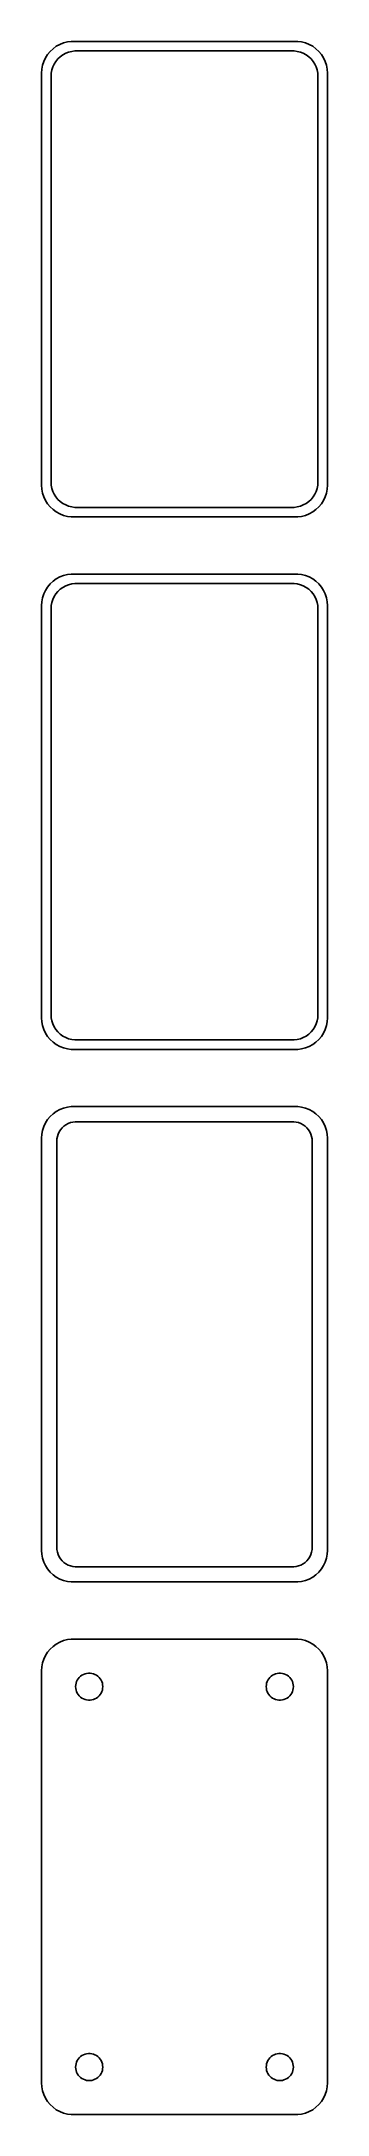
# Model space of a CAD drawing. Header units: metres. Extents: x -22 to 22, y 299 to 625.
import ezdxf

# ---------------------------------------------------------------- set-up
doc = ezdxf.new("R2010")
doc.units = ezdxf.units.M

msp = doc.modelspace()

# ---------------------------------------------------------------- linework, layer by layer
for p, q in [((-20.1791, 624.722), (-20.6871, 624.353)), ((-19.6289, 625.024), (-20.1791, 624.722)), ((-19.0451, 625.255), (-19.6289, 625.024)), ((-18.4369, 625.411), (-19.0451, 625.255)), ((-17.8139, 625.49), (-18.4369, 625.411)), ((17.8139, 625.49), (-17.8139, 625.49)), ((18.4369, 625.411), (17.8139, 625.49)), ((19.0451, 625.255), (18.4369, 625.411)), ((19.6289, 625.024), (19.0451, 625.255)), ((20.1791, 624.722), (19.6289, 625.024)), ((20.6871, 624.353), (20.1791, 624.722)), ((-22.3429, 621.743), (-22.4606, 621.127)), ((-22.1489, 622.341), (-22.3429, 621.743)), ((-21.8815, 622.909), (-22.1489, 622.341)), ((-21.5451, 623.439), (-21.8815, 622.909)), ((-21.1448, 623.923), (-21.5451, 623.439)), ((-20.6871, 624.353), (-21.1448, 623.923)), ((-20.8743, 620.995), (-20.7191, 621.472)), ((-20.7191, 621.472), (-20.5052, 621.927)), ((-20.5052, 621.927), (-20.2361, 622.351)), ((-20.2361, 622.351), (-19.9159, 622.738)), ((-19.9159, 622.738), (-19.5497, 623.082)), ((-19.5497, 623.082), (-19.1433, 623.377)), ((-19.1433, 623.377), (-18.7031, 623.619)), ((-18.7031, 623.619), (-18.2361, 623.804)), ((-18.2361, 623.804), (-17.7495, 623.929)), ((-17.7495, 623.929), (-17.2512, 623.992)), ((-17.2512, 623.992), (17.2512, 623.992)), ((17.2512, 623.992), (17.7495, 623.929)), ((17.7495, 623.929), (18.2361, 623.804)), ((18.2361, 623.804), (18.7031, 623.619)), ((18.7031, 623.619), (19.1433, 623.377)), ((19.1433, 623.377), (19.5497, 623.082)), ((19.5497, 623.082), (19.9159, 622.738)), ((19.9159, 622.738), (20.2361, 622.351)), ((20.2361, 622.351), (20.5052, 621.927)), ((20.5052, 621.927), (20.7191, 621.472)), ((21.1448, 623.923), (20.6871, 624.353)), ((20.7191, 621.472), (20.8743, 620.995)), ((21.5451, 623.439), (21.1448, 623.923)), ((21.8815, 622.909), (21.5451, 623.439)), ((22.1489, 622.341), (21.8815, 622.909)), ((22.3429, 621.743), (22.1489, 622.341)), ((22.4606, 621.127), (22.3429, 621.743)), ((-22.4606, 621.127), (-22.5, 620.5)), ((-22.5, 620.5), (-22.5, 555.5)), ((-21, 620), (-20.9684, 620.501)), ((-21, 556), (-21, 620)), ((-20.9684, 620.501), (-20.8743, 620.995)), ((20.8743, 620.995), (20.9684, 620.501)), ((20.9684, 620.501), (21, 620)), ((21, 620), (21, 556)), ((22.5, 620.5), (22.4606, 621.127)), ((22.5, 555.5), (22.5, 620.5)), ((-20.9684, 555.499), (-21, 556)), ((21, 556), (20.9684, 555.499)), ((-22.5, 555.5), (-22.4606, 554.873)), ((-22.4606, 554.873), (-22.3429, 554.257)), ((-22.3429, 554.257), (-22.1489, 553.659)), ((-22.1489, 553.659), (-21.8815, 553.091)), ((-21.8815, 553.091), (-21.5451, 552.561)), ((-20.8743, 555.005), (-20.9684, 555.499)), ((-20.7191, 554.528), (-20.8743, 555.005)), ((-20.5052, 554.073), (-20.7191, 554.528)), ((-20.2361, 553.649), (-20.5052, 554.073)), ((-19.9159, 553.262), (-20.2361, 553.649)), ((-19.5497, 552.918), (-19.9159, 553.262)), ((-19.1433, 552.623), (-19.5497, 552.918)), ((-18.7031, 552.381), (-19.1433, 552.623)), ((19.1433, 552.623), (18.7031, 552.381)), ((19.5497, 552.918), (19.1433, 552.623)), ((19.9159, 553.262), (19.5497, 552.918)), ((20.2361, 553.649), (19.9159, 553.262)), ((20.5052, 554.073), (20.2361, 553.649)), ((20.7191, 554.528), (20.5052, 554.073)), ((20.8743, 555.005), (20.7191, 554.528)), ((20.9684, 555.499), (20.8743, 555.005)), ((21.5451, 552.561), (21.8815, 553.091)), ((21.8815, 553.091), (22.1489, 553.659)), ((22.1489, 553.659), (22.3429, 554.257)), ((22.3429, 554.257), (22.4606, 554.873)), ((22.4606, 554.873), (22.5, 555.5)), ((-21.5451, 552.561), (-21.1448, 552.077)), ((-21.1448, 552.077), (-20.6871, 551.647)), ((-20.6871, 551.647), (-20.1791, 551.278)), ((-20.1791, 551.278), (-19.6289, 550.976)), ((-19.6289, 550.976), (-19.0451, 550.745)), ((-19.0451, 550.745), (-18.4369, 550.589)), ((-18.2361, 552.196), (-18.7031, 552.381)), ((-18.4369, 550.589), (-17.8139, 550.51)), ((-17.7495, 552.071), (-18.2361, 552.196)), ((-17.8139, 550.51), (17.8139, 550.51)), ((-17.2512, 552.008), (-17.7495, 552.071)), ((17.2512, 552.008), (-17.2512, 552.008)), ((17.7495, 552.071), (17.2512, 552.008)), ((18.2361, 552.196), (17.7495, 552.071)), ((17.8139, 550.51), (18.4369, 550.589)), ((18.7031, 552.381), (18.2361, 552.196)), ((18.4369, 550.589), (19.0451, 550.745)), ((19.0451, 550.745), (19.6289, 550.976)), ((19.6289, 550.976), (20.1791, 551.278)), ((20.1791, 551.278), (20.6871, 551.647)), ((20.6871, 551.647), (21.1448, 552.077)), ((21.1448, 552.077), (21.5451, 552.561)), ((-21.1448, 539.923), (-21.5451, 539.439)), ((-20.6871, 540.353), (-21.1448, 539.923)), ((-20.1791, 540.722), (-20.6871, 540.353)), ((-19.6289, 541.024), (-20.1791, 540.722)), ((-19.0451, 541.255), (-19.6289, 541.024)), ((-19.1433, 539.377), (-18.7031, 539.619)), ((-18.4369, 541.411), (-19.0451, 541.255)), ((-18.7031, 539.619), (-18.2361, 539.804)), ((-17.8139, 541.49), (-18.4369, 541.411)), ((-18.2361, 539.804), (-17.7495, 539.929)), ((17.8139, 541.49), (-17.8139, 541.49)), ((-17.7495, 539.929), (-17.2512, 539.992)), ((-17.2512, 539.992), (17.2512, 539.992)), ((17.2512, 539.992), (17.7495, 539.929)), ((17.7495, 539.929), (18.2361, 539.804)), ((18.4369, 541.411), (17.8139, 541.49)), ((18.2361, 539.804), (18.7031, 539.619)), ((19.0451, 541.255), (18.4369, 541.411)), ((18.7031, 539.619), (19.1433, 539.377)), ((19.6289, 541.024), (19.0451, 541.255)), ((20.1791, 540.722), (19.6289, 541.024)), ((20.6871, 540.353), (20.1791, 540.722)), ((21.1448, 539.923), (20.6871, 540.353)), ((21.5451, 539.439), (21.1448, 539.923)), ((-22.4606, 537.127), (-22.5, 536.5)), ((-22.5, 536.5), (-22.5, 471.5)), ((-22.3429, 537.743), (-22.4606, 537.127)), ((-22.1489, 538.341), (-22.3429, 537.743)), ((-21.8815, 538.909), (-22.1489, 538.341)), ((-21.5451, 539.439), (-21.8815, 538.909)), ((-21, 536), (-20.9684, 536.501)), ((-20.9684, 536.501), (-20.8743, 536.995)), ((-20.8743, 536.995), (-20.7191, 537.472)), ((-20.7191, 537.472), (-20.5052, 537.927)), ((-20.5052, 537.927), (-20.2361, 538.351)), ((-20.2361, 538.351), (-19.9159, 538.738)), ((-19.9159, 538.738), (-19.5497, 539.082)), ((-19.5497, 539.082), (-19.1433, 539.377)), ((19.1433, 539.377), (19.5497, 539.082)), ((19.5497, 539.082), (19.9159, 538.738)), ((19.9159, 538.738), (20.2361, 538.351)), ((20.2361, 538.351), (20.5052, 537.927)), ((20.5052, 537.927), (20.7191, 537.472)), ((20.7191, 537.472), (20.8743, 536.995)), ((20.8743, 536.995), (20.9684, 536.501)), ((20.9684, 536.501), (21, 536)), ((21.8815, 538.909), (21.5451, 539.439)), ((22.1489, 538.341), (21.8815, 538.909)), ((22.3429, 537.743), (22.1489, 538.341)), ((22.4606, 537.127), (22.3429, 537.743)), ((22.5, 536.5), (22.4606, 537.127)), ((22.5, 471.5), (22.5, 536.5)), ((-21, 472), (-21, 536)), ((21, 536), (21, 472)), ((-22.5, 471.5), (-22.4606, 470.873)), ((-22.4606, 470.873), (-22.3429, 470.257)), ((-20.9684, 471.499), (-21, 472)), ((-20.8743, 471.005), (-20.9684, 471.499)), ((-20.7191, 470.528), (-20.8743, 471.005)), ((20.8743, 471.005), (20.7191, 470.528)), ((20.9684, 471.499), (20.8743, 471.005)), ((21, 472), (20.9684, 471.499)), ((22.3429, 470.257), (22.4606, 470.873)), ((22.4606, 470.873), (22.5, 471.5)), ((-22.3429, 470.257), (-22.1489, 469.659)), ((-22.1489, 469.659), (-21.8815, 469.091)), ((-21.8815, 469.091), (-21.5451, 468.561)), ((-21.5451, 468.561), (-21.1448, 468.077)), ((-21.1448, 468.077), (-20.6871, 467.647)), ((-20.5052, 470.073), (-20.7191, 470.528)), ((-20.6871, 467.647), (-20.1791, 467.278)), ((-20.2361, 469.649), (-20.5052, 470.073)), ((-19.9159, 469.262), (-20.2361, 469.649)), ((-19.5497, 468.918), (-19.9159, 469.262)), ((-19.1433, 468.623), (-19.5497, 468.918)), ((-18.7031, 468.381), (-19.1433, 468.623)), ((-18.2361, 468.196), (-18.7031, 468.381)), ((-17.7495, 468.071), (-18.2361, 468.196)), ((-17.2512, 468.008), (-17.7495, 468.071)), ((17.2512, 468.008), (-17.2512, 468.008)), ((17.7495, 468.071), (17.2512, 468.008)), ((18.2361, 468.196), (17.7495, 468.071)), ((18.7031, 468.381), (18.2361, 468.196)), ((19.1433, 468.623), (18.7031, 468.381)), ((19.5497, 468.918), (19.1433, 468.623)), ((19.9159, 469.262), (19.5497, 468.918)), ((20.2361, 469.649), (19.9159, 469.262)), ((20.1791, 467.278), (20.6871, 467.647)), ((20.5052, 470.073), (20.2361, 469.649)), ((20.7191, 470.528), (20.5052, 470.073)), ((20.6871, 467.647), (21.1448, 468.077)), ((21.1448, 468.077), (21.5451, 468.561)), ((21.5451, 468.561), (21.8815, 469.091)), ((21.8815, 469.091), (22.1489, 469.659)), ((22.1489, 469.659), (22.3429, 470.257)), ((-20.1791, 467.278), (-19.6289, 466.976)), ((-19.6289, 466.976), (-19.0451, 466.745)), ((-19.0451, 466.745), (-18.4369, 466.589)), ((-18.4369, 466.589), (-17.8139, 466.51)), ((-17.8139, 466.51), (17.8139, 466.51)), ((17.8139, 466.51), (18.4369, 466.589)), ((18.4369, 466.589), (19.0451, 466.745)), ((19.0451, 466.745), (19.6289, 466.976)), ((19.6289, 466.976), (20.1791, 467.278)), ((-21.8815, 454.909), (-22.1489, 454.341)), ((-21.5451, 455.439), (-21.8815, 454.909)), ((-21.1448, 455.923), (-21.5451, 455.439)), ((-20.6871, 456.353), (-21.1448, 455.923)), ((-20.1791, 456.722), (-20.6871, 456.353)), ((-19.6289, 457.024), (-20.1791, 456.722)), ((-19.0451, 457.255), (-19.6289, 457.024)), ((-18.4369, 457.411), (-19.0451, 457.255)), ((-18.9842, 454.399), (-18.668, 454.628)), ((-18.668, 454.628), (-18.3254, 454.817)), ((-17.8139, 457.49), (-18.4369, 457.411)), ((-18.3254, 454.817), (-17.9619, 454.961)), ((-17.9619, 454.961), (-17.5833, 455.058)), ((17.8139, 457.49), (-17.8139, 457.49)), ((-17.5833, 455.058), (-17.1954, 455.107)), ((-17.1954, 455.107), (17.1954, 455.107)), ((17.1954, 455.107), (17.5833, 455.058)), ((17.5833, 455.058), (17.9619, 454.961)), ((18.4369, 457.411), (17.8139, 457.49)), ((17.9619, 454.961), (18.3254, 454.817)), ((18.3254, 454.817), (18.668, 454.628)), ((19.0451, 457.255), (18.4369, 457.411)), ((18.668, 454.628), (18.9842, 454.399)), ((19.6289, 457.024), (19.0451, 457.255)), ((20.1791, 456.722), (19.6289, 457.024)), ((20.6871, 456.353), (20.1791, 456.722)), ((21.1448, 455.923), (20.6871, 456.353)), ((21.5451, 455.439), (21.1448, 455.923)), ((21.8815, 454.909), (21.5451, 455.439)), ((22.1489, 454.341), (21.8815, 454.909)), ((-22.4606, 453.127), (-22.5, 452.5)), ((-22.5, 452.5), (-22.5, 387.5)), ((-22.3429, 453.743), (-22.4606, 453.127)), ((-22.1489, 454.341), (-22.3429, 453.743)), ((-20.1129, 452), (-20.0884, 452.39)), ((-20.1129, 388), (-20.1129, 452)), ((-20.0884, 452.39), (-20.0151, 452.774)), ((-20.0151, 452.774), (-19.8943, 453.146)), ((-19.8943, 453.146), (-19.7279, 453.5)), ((-19.7279, 453.5), (-19.5184, 453.83)), ((-19.5184, 453.83), (-19.2692, 454.131)), ((-19.2692, 454.131), (-18.9842, 454.399)), ((18.9842, 454.399), (19.2692, 454.131)), ((19.2692, 454.131), (19.5184, 453.83)), ((19.5184, 453.83), (19.7279, 453.5)), ((19.7279, 453.5), (19.8943, 453.146)), ((19.8943, 453.146), (20.0151, 452.774)), ((20.0151, 452.774), (20.0884, 452.39)), ((20.0884, 452.39), (20.1129, 452)), ((20.1129, 452), (20.1129, 388)), ((22.3429, 453.743), (22.1489, 454.341)), ((22.4606, 453.127), (22.3429, 453.743)), ((22.5, 452.5), (22.4606, 453.127)), ((22.5, 387.5), (22.5, 452.5)), ((-22.5, 387.5), (-22.4606, 386.873)), ((-22.4606, 386.873), (-22.3429, 386.257)), ((-22.3429, 386.257), (-22.1489, 385.659)), ((-20.0884, 387.61), (-20.1129, 388)), ((-20.0151, 387.226), (-20.0884, 387.61)), ((-19.8943, 386.854), (-20.0151, 387.226)), ((-19.7279, 386.5), (-19.8943, 386.854)), ((-19.5184, 386.17), (-19.7279, 386.5)), ((-19.2692, 385.869), (-19.5184, 386.17)), ((-18.9842, 385.601), (-19.2692, 385.869)), ((19.2692, 385.869), (18.9842, 385.601)), ((19.5184, 386.17), (19.2692, 385.869)), ((19.7279, 386.5), (19.5184, 386.17)), ((19.8943, 386.854), (19.7279, 386.5)), ((20.0151, 387.226), (19.8943, 386.854)), ((20.0884, 387.61), (20.0151, 387.226)), ((20.1129, 388), (20.0884, 387.61)), ((22.1489, 385.659), (22.3429, 386.257)), ((22.3429, 386.257), (22.4606, 386.873)), ((22.4606, 386.873), (22.5, 387.5)), ((-22.1489, 385.659), (-21.8815, 385.091)), ((-21.8815, 385.091), (-21.5451, 384.561)), ((-21.5451, 384.561), (-21.1448, 384.077)), ((-21.1448, 384.077), (-20.6871, 383.647)), ((-20.6871, 383.647), (-20.1791, 383.278)), ((-20.1791, 383.278), (-19.6289, 382.976)), ((-19.6289, 382.976), (-19.0451, 382.745)), ((-19.0451, 382.745), (-18.4369, 382.589)), ((-18.668, 385.372), (-18.9842, 385.601)), ((-18.3254, 385.183), (-18.668, 385.372)), ((-18.4369, 382.589), (-17.8139, 382.51)), ((-17.9619, 385.039), (-18.3254, 385.183)), ((-17.5833, 384.942), (-17.9619, 385.039)), ((-17.1954, 384.893), (-17.5833, 384.942)), ((17.1954, 384.893), (-17.1954, 384.893)), ((17.5833, 384.942), (17.1954, 384.893)), ((17.9619, 385.039), (17.5833, 384.942)), ((17.8139, 382.51), (18.4369, 382.589)), ((18.3254, 385.183), (17.9619, 385.039)), ((18.668, 385.372), (18.3254, 385.183)), ((18.4369, 382.589), (19.0451, 382.745)), ((18.9842, 385.601), (18.668, 385.372)), ((19.0451, 382.745), (19.6289, 382.976)), ((19.6289, 382.976), (20.1791, 383.278)), ((20.1791, 383.278), (20.6871, 383.647)), ((20.6871, 383.647), (21.1448, 384.077)), ((21.1448, 384.077), (21.5451, 384.561)), ((21.5451, 384.561), (21.8815, 385.091)), ((21.8815, 385.091), (22.1489, 385.659)), ((-17.8139, 382.51), (17.8139, 382.51)), ((-19.6289, 373.024), (-20.1791, 372.722)), ((-19.0451, 373.255), (-19.6289, 373.024)), ((-18.4369, 373.411), (-19.0451, 373.255)), ((-17.8139, 373.49), (-18.4369, 373.411)), ((17.8139, 373.49), (-17.8139, 373.49)), ((18.4369, 373.411), (17.8139, 373.49)), ((19.0451, 373.255), (18.4369, 373.411)), ((19.6289, 373.024), (19.0451, 373.255)), ((20.1791, 372.722), (19.6289, 373.024)), ((-22.3429, 369.743), (-22.4606, 369.127)), ((-22.1489, 370.341), (-22.3429, 369.743)), ((-21.8815, 370.909), (-22.1489, 370.341)), ((-21.5451, 371.439), (-21.8815, 370.909)), ((-21.1448, 371.923), (-21.5451, 371.439)), ((-20.6871, 372.353), (-21.1448, 371.923)), ((-20.1791, 372.722), (-20.6871, 372.353)), ((20.6871, 372.353), (20.1791, 372.722)), ((21.1448, 371.923), (20.6871, 372.353)), ((21.5451, 371.439), (21.1448, 371.923)), ((21.8815, 370.909), (21.5451, 371.439)), ((22.1489, 370.341), (21.8815, 370.909)), ((22.3429, 369.743), (22.1489, 370.341)), ((22.4606, 369.127), (22.3429, 369.743)), ((-22.4606, 369.127), (-22.5, 368.5)), ((-22.5, 368.5), (-22.5, 303.5)), ((-17.1353, 366), (-17.1185, 366.268)), ((-17.1185, 366.268), (-17.0682, 366.531)), ((-17.0682, 366.531), (-16.9853, 366.786)), ((-16.9853, 366.786), (-16.8712, 367.029)), ((-16.8712, 367.029), (-16.7275, 367.255)), ((-16.7275, 367.255), (-16.5565, 367.462)), ((-16.5565, 367.462), (-16.3611, 367.645)), ((-16.3611, 367.645), (-16.1441, 367.803)), ((-16.1441, 367.803), (-15.9091, 367.932)), ((-15.9091, 367.932), (-15.6598, 368.031)), ((-15.6598, 368.031), (-15.4001, 368.097)), ((-15.4001, 368.097), (-15.1341, 368.131)), ((-15.1341, 368.131), (-14.8659, 368.131)), ((-14.8659, 368.131), (-14.5999, 368.097)), ((-14.5999, 368.097), (-14.3401, 368.031)), ((-14.3401, 368.031), (-14.0908, 367.932)), ((-14.0908, 367.932), (-13.8559, 367.803)), ((-13.8559, 367.803), (-13.6389, 367.645)), ((-13.6389, 367.645), (-13.4434, 367.462)), ((-13.4434, 367.462), (-13.2725, 367.255)), ((-13.2725, 367.255), (-13.1288, 367.029)), ((-13.1288, 367.029), (-13.0146, 366.786)), ((-13.0146, 366.786), (-12.9318, 366.531)), ((-12.9318, 366.531), (-12.8815, 366.268)), ((-12.8815, 366.268), (-12.8647, 366)), ((12.8647, 366), (12.8815, 366.268)), ((12.8815, 366.268), (12.9318, 366.531)), ((12.9318, 366.531), (13.0146, 366.786)), ((13.0146, 366.786), (13.1288, 367.029)), ((13.1288, 367.029), (13.2725, 367.255)), ((13.2725, 367.255), (13.4434, 367.462)), ((13.4434, 367.462), (13.6389, 367.645)), ((13.6389, 367.645), (13.8559, 367.803)), ((13.8559, 367.803), (14.0908, 367.932)), ((14.0908, 367.932), (14.3401, 368.031)), ((14.3401, 368.031), (14.5999, 368.097)), ((14.5999, 368.097), (14.8659, 368.131)), ((14.8659, 368.131), (15.1341, 368.131)), ((15.1341, 368.131), (15.4001, 368.097)), ((15.4001, 368.097), (15.6598, 368.031)), ((15.6598, 368.031), (15.9091, 367.932)), ((15.9091, 367.932), (16.1441, 367.803)), ((16.1441, 367.803), (16.3611, 367.645)), ((16.3611, 367.645), (16.5565, 367.462)), ((16.5565, 367.462), (16.7275, 367.255)), ((16.7275, 367.255), (16.8712, 367.029)), ((16.8712, 367.029), (16.9853, 366.786)), ((16.9853, 366.786), (17.0682, 366.531)), ((17.0682, 366.531), (17.1185, 366.268)), ((17.1185, 366.268), (17.1353, 366)), ((22.5, 368.5), (22.4606, 369.127)), ((22.5, 303.5), (22.5, 368.5)), ((-17.1185, 365.732), (-17.1353, 366)), ((-17.0682, 365.469), (-17.1185, 365.732)), ((-16.9853, 365.214), (-17.0682, 365.469)), ((-16.8712, 364.971), (-16.9853, 365.214)), ((-16.7275, 364.745), (-16.8712, 364.971)), ((-16.5565, 364.538), (-16.7275, 364.745)), ((-16.3611, 364.355), (-16.5565, 364.538)), ((-16.1441, 364.197), (-16.3611, 364.355)), ((-15.9091, 364.068), (-16.1441, 364.197)), ((-15.6598, 363.969), (-15.9091, 364.068)), ((-15.4001, 363.903), (-15.6598, 363.969)), ((-15.1341, 363.869), (-15.4001, 363.903)), ((-14.8659, 363.869), (-15.1341, 363.869)), ((-14.5999, 363.903), (-14.8659, 363.869)), ((-14.3401, 363.969), (-14.5999, 363.903)), ((-14.0908, 364.068), (-14.3401, 363.969)), ((-13.8559, 364.197), (-14.0908, 364.068)), ((-13.6389, 364.355), (-13.8559, 364.197)), ((-13.4434, 364.538), (-13.6389, 364.355)), ((-13.2725, 364.745), (-13.4434, 364.538)), ((-13.1288, 364.971), (-13.2725, 364.745)), ((-13.0146, 365.214), (-13.1288, 364.971)), ((-12.9318, 365.469), (-13.0146, 365.214)), ((-12.8815, 365.732), (-12.9318, 365.469)), ((-12.8647, 366), (-12.8815, 365.732)), ((12.8815, 365.732), (12.8647, 366)), ((12.9318, 365.469), (12.8815, 365.732)), ((13.0146, 365.214), (12.9318, 365.469)), ((13.1288, 364.971), (13.0146, 365.214)), ((13.2725, 364.745), (13.1288, 364.971)), ((13.4434, 364.538), (13.2725, 364.745)), ((13.6389, 364.355), (13.4434, 364.538)), ((13.8559, 364.197), (13.6389, 364.355)), ((14.0908, 364.068), (13.8559, 364.197)), ((14.3401, 363.969), (14.0908, 364.068)), ((14.5999, 363.903), (14.3401, 363.969)), ((14.8659, 363.869), (14.5999, 363.903)), ((15.1341, 363.869), (14.8659, 363.869)), ((15.4001, 363.903), (15.1341, 363.869)), ((15.6598, 363.969), (15.4001, 363.903)), ((15.9091, 364.068), (15.6598, 363.969)), ((16.1441, 364.197), (15.9091, 364.068)), ((16.3611, 364.355), (16.1441, 364.197)), ((16.5565, 364.538), (16.3611, 364.355)), ((16.7275, 364.745), (16.5565, 364.538)), ((16.8712, 364.971), (16.7275, 364.745)), ((16.9853, 365.214), (16.8712, 364.971)), ((17.0682, 365.469), (16.9853, 365.214)), ((17.1185, 365.732), (17.0682, 365.469)), ((17.1353, 366), (17.1185, 365.732)), ((-16.7275, 307.255), (-16.5565, 307.462)), ((-16.5565, 307.462), (-16.3611, 307.645)), ((-16.3611, 307.645), (-16.1441, 307.803)), ((-16.1441, 307.803), (-15.9091, 307.932)), ((-15.9091, 307.932), (-15.6598, 308.031)), ((-15.6598, 308.031), (-15.4001, 308.097)), ((-15.4001, 308.097), (-15.1341, 308.131)), ((-15.1341, 308.131), (-14.8659, 308.131)), ((-14.8659, 308.131), (-14.5999, 308.097)), ((-14.5999, 308.097), (-14.3401, 308.031)), ((-14.3401, 308.031), (-14.0908, 307.932)), ((-14.0908, 307.932), (-13.8559, 307.803)), ((-13.8559, 307.803), (-13.6389, 307.645)), ((-13.6389, 307.645), (-13.4434, 307.462)), ((-13.4434, 307.462), (-13.2725, 307.255)), ((13.2725, 307.255), (13.4434, 307.462)), ((13.4434, 307.462), (13.6389, 307.645)), ((13.6389, 307.645), (13.8559, 307.803)), ((13.8559, 307.803), (14.0908, 307.932)), ((14.0908, 307.932), (14.3401, 308.031)), ((14.3401, 308.031), (14.5999, 308.097)), ((14.5999, 308.097), (14.8659, 308.131)), ((14.8659, 308.131), (15.1341, 308.131)), ((15.1341, 308.131), (15.4001, 308.097)), ((15.4001, 308.097), (15.6598, 308.031)), ((15.6598, 308.031), (15.9091, 307.932)), ((15.9091, 307.932), (16.1441, 307.803)), ((16.1441, 307.803), (16.3611, 307.645)), ((16.3611, 307.645), (16.5565, 307.462)), ((16.5565, 307.462), (16.7275, 307.255)), ((-17.1353, 306), (-17.1185, 306.268)), ((-17.1185, 305.732), (-17.1353, 306)), ((-17.1185, 306.268), (-17.0682, 306.531)), ((-17.0682, 305.469), (-17.1185, 305.732)), ((-17.0682, 306.531), (-16.9853, 306.786)), ((-16.9853, 305.214), (-17.0682, 305.469)), ((-16.9853, 306.786), (-16.8712, 307.029)), ((-16.8712, 304.971), (-16.9853, 305.214)), ((-16.8712, 307.029), (-16.7275, 307.255)), ((-16.7275, 304.745), (-16.8712, 304.971)), ((-16.5565, 304.538), (-16.7275, 304.745)), ((-16.3611, 304.355), (-16.5565, 304.538)), ((-16.1441, 304.197), (-16.3611, 304.355)), ((-15.9091, 304.068), (-16.1441, 304.197)), ((-13.8559, 304.197), (-14.0908, 304.068)), ((-13.6389, 304.355), (-13.8559, 304.197)), ((-13.4434, 304.538), (-13.6389, 304.355)), ((-13.2725, 304.745), (-13.4434, 304.538)), ((-13.2725, 307.255), (-13.1288, 307.029)), ((-13.1288, 304.971), (-13.2725, 304.745)), ((-13.1288, 307.029), (-13.0146, 306.786)), ((-13.0146, 305.214), (-13.1288, 304.971)), ((-13.0146, 306.786), (-12.9318, 306.531)), ((-12.9318, 305.469), (-13.0146, 305.214)), ((-12.9318, 306.531), (-12.8815, 306.268)), ((-12.8815, 305.732), (-12.9318, 305.469)), ((-12.8815, 306.268), (-12.8647, 306)), ((-12.8647, 306), (-12.8815, 305.732)), ((12.8647, 306), (12.8815, 306.268)), ((12.8815, 305.732), (12.8647, 306)), ((12.8815, 306.268), (12.9318, 306.531)), ((12.9318, 305.469), (12.8815, 305.732)), ((12.9318, 306.531), (13.0146, 306.786)), ((13.0146, 305.214), (12.9318, 305.469)), ((13.0146, 306.786), (13.1288, 307.029)), ((13.1288, 304.971), (13.0146, 305.214)), ((13.1288, 307.029), (13.2725, 307.255)), ((13.2725, 304.745), (13.1288, 304.971)), ((13.4434, 304.538), (13.2725, 304.745)), ((13.6389, 304.355), (13.4434, 304.538)), ((13.8559, 304.197), (13.6389, 304.355)), ((14.0908, 304.068), (13.8559, 304.197)), ((16.1441, 304.197), (15.9091, 304.068)), ((16.3611, 304.355), (16.1441, 304.197)), ((16.5565, 304.538), (16.3611, 304.355)), ((16.7275, 304.745), (16.5565, 304.538)), ((16.7275, 307.255), (16.8712, 307.029)), ((16.8712, 304.971), (16.7275, 304.745)), ((16.8712, 307.029), (16.9853, 306.786)), ((16.9853, 305.214), (16.8712, 304.971)), ((16.9853, 306.786), (17.0682, 306.531)), ((17.0682, 305.469), (16.9853, 305.214)), ((17.0682, 306.531), (17.1185, 306.268)), ((17.1185, 305.732), (17.0682, 305.469)), ((17.1185, 306.268), (17.1353, 306)), ((17.1353, 306), (17.1185, 305.732)), ((-22.5, 303.5), (-22.4606, 302.873)), ((-22.4606, 302.873), (-22.3429, 302.257)), ((-22.3429, 302.257), (-22.1489, 301.659)), ((-22.1489, 301.659), (-21.8815, 301.091)), ((-21.8815, 301.091), (-21.5451, 300.561)), ((-15.6598, 303.969), (-15.9091, 304.068)), ((-15.4001, 303.903), (-15.6598, 303.969)), ((-15.1341, 303.869), (-15.4001, 303.903)), ((-14.8659, 303.869), (-15.1341, 303.869)), ((-14.5999, 303.903), (-14.8659, 303.869)), ((-14.3401, 303.969), (-14.5999, 303.903)), ((-14.0908, 304.068), (-14.3401, 303.969)), ((14.3401, 303.969), (14.0908, 304.068)), ((14.5999, 303.903), (14.3401, 303.969)), ((14.8659, 303.869), (14.5999, 303.903)), ((15.1341, 303.869), (14.8659, 303.869)), ((15.4001, 303.903), (15.1341, 303.869)), ((15.6598, 303.969), (15.4001, 303.903)), ((15.9091, 304.068), (15.6598, 303.969)), ((21.5451, 300.561), (21.8815, 301.091)), ((21.8815, 301.091), (22.1489, 301.659)), ((22.1489, 301.659), (22.3429, 302.257)), ((22.3429, 302.257), (22.4606, 302.873)), ((22.4606, 302.873), (22.5, 303.5)), ((-21.5451, 300.561), (-21.1448, 300.077)), ((-21.1448, 300.077), (-20.6871, 299.647)), ((-20.6871, 299.647), (-20.1791, 299.278)), ((-20.1791, 299.278), (-19.6289, 298.976)), ((-19.6289, 298.976), (-19.0451, 298.745)), ((-19.0451, 298.745), (-18.4369, 298.589)), ((-18.4369, 298.589), (-17.8139, 298.51)), ((-17.8139, 298.51), (17.8139, 298.51)), ((17.8139, 298.51), (18.4369, 298.589)), ((18.4369, 298.589), (19.0451, 298.745)), ((19.0451, 298.745), (19.6289, 298.976)), ((19.6289, 298.976), (20.1791, 299.278)), ((20.1791, 299.278), (20.6871, 299.647)), ((20.6871, 299.647), (21.1448, 300.077)), ((21.1448, 300.077), (21.5451, 300.561))]:
    msp.add_line(p, q)

doc.saveas('drawing.dxf')
